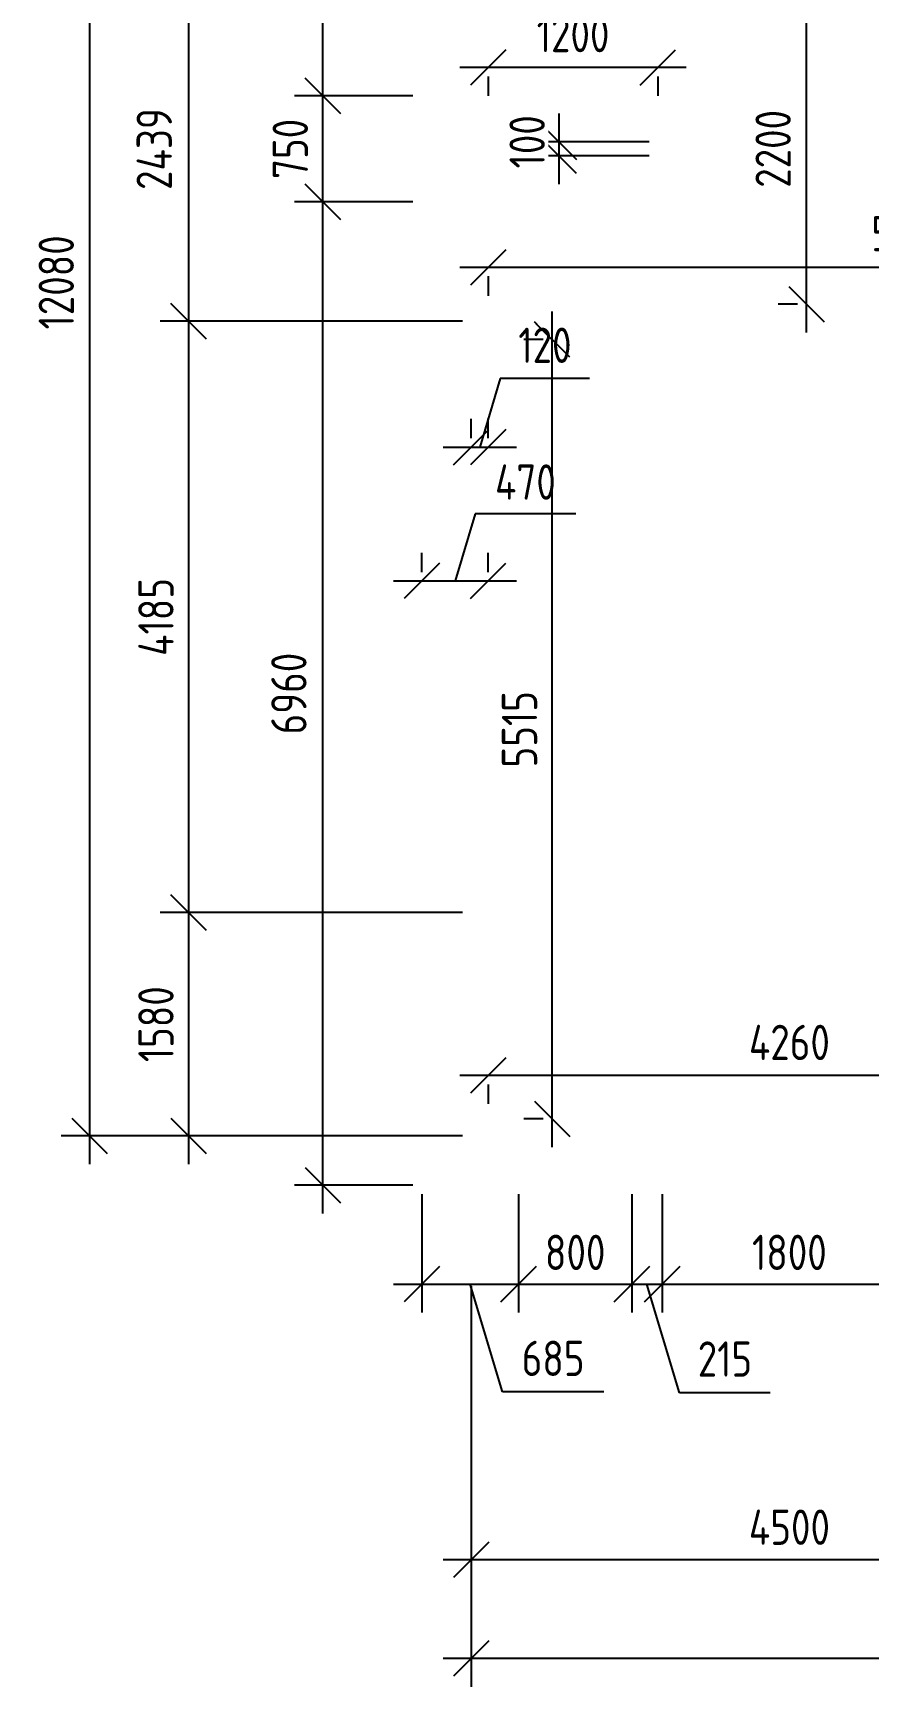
# Model space of a CAD drawing. Header units: millimetres. Extents: x 8305 to 32697, y 8060 to 27344.
# Drawn here: x 8305 to 14216, y 8060 to 19765 of the extents above; entities that cross this region are included whole.
import ezdxf

# ---------------------------------------------------------------- set-up
doc = ezdxf.new("R2010")
doc.units = ezdxf.units.MM
doc.layers.add('СПДС_РАЗМЕРЫ', color=152, linetype='Continuous', lineweight=25)
doc.styles.add('ГОСТ 2.304', font='CS_Gost2304.shx')
doc.dimstyles.new('СПДС', dxfattribs={"dimscale": 100, "dimtxt": 2.5, "dimasz": 2.5, "dimexe": 2, "dimexo": 0.625, "dimgap": 1, "dimtad": 1, "dimdec": 0, "dimtxsty": 'ГОСТ 2.304', "dimblk": 'OBLIQUE', "dimblk1": 'OBLIQUE', "dimblk2": 'OBLIQUE', "dimcen": 2.5, "dimdle": 2, "dimadec": 0, "dimazin": 2, "dimtfac": 0.75, "dimtdec": 4, "dimtmove": 1, "dimatfit": 3, "dimfxl": 1, "dimtfill": 1, "dimtolj": 1, "dimarcsym": 1})

# ---------------------------------------------------------------- blocks, each defined once
blk = doc.blocks.new('_Oblique')
at = {"color": 0, "linetype": 'ByBlock', "lineweight": -2}
blk.add_line((-0.5, -0.5), (0.5, 0.5), dxfattribs=at)
blk = doc.blocks.new('*D19')
at = {"layer": 'Defpoints', "color": 0, "ltscale": 100}
for p in [(11404, 24040), (8704, 11960), (11404, 11960)]:
    blk.add_point(p, dxfattribs=at)
at = {"layer": 'СПДС_РАЗМЕРЫ', "color": 0, "lineweight": -2, "ltscale": 100}
for p, q in [((8704, 24240), (8704, 11760)), ((11341, 24040), (8504, 24040)), ((11341, 11960), (8504, 11960))]:
    blk.add_line(p, q, dxfattribs=at)
at = {"layer": 'СПДС_РАЗМЕРЫ', "color": 0, "lineweight": -2, "ltscale": 100, "xscale": 250, "yscale": 250, "zscale": 250}
for p, rotation in [((8704, 24040), 90), ((8704, 11960), 270)]:
    blk.add_blockref('_Oblique', p, dxfattribs=dict(at, rotation=rotation))
at = {"layer": 'СПДС_РАЗМЕРЫ', "color": 0, "lineweight": 25, "ltscale": 100, "insert": (8469, 18000), "char_height": 250, "attachment_point": 5, "rotation": 90, "style": 'ГОСТ 2.304', "bg_fill": 3, "box_fill_scale": 1.1, "bg_fill_color": 256, "bg_fill_true_color": 13158600, "bg_fill_transparency": 0}
blk.add_mtext('\\A1;12080', dxfattribs=at)
blk = doc.blocks.new('*D20')
at = {"layer": 'Defpoints', "color": 0, "ltscale": 100}
for p in [(11404, 13540), (9404, 11960), (11404, 11960)]:
    blk.add_point(p, dxfattribs=at)
at = {"layer": 'СПДС_РАЗМЕРЫ', "color": 0, "lineweight": -2, "ltscale": 100}
for p, q in [((9404, 13740), (9404, 11760)), ((11341, 13540), (9204, 13540)), ((11341, 11960), (9204, 11960))]:
    blk.add_line(p, q, dxfattribs=at)
at = {"layer": 'СПДС_РАЗМЕРЫ', "color": 0, "lineweight": -2, "ltscale": 100, "xscale": 250, "yscale": 250, "zscale": 250}
for p, rotation in [((9404, 13540), 90), ((9404, 11960), 270)]:
    blk.add_blockref('_Oblique', p, dxfattribs=dict(at, rotation=rotation))
at = {"layer": 'СПДС_РАЗМЕРЫ', "color": 0, "lineweight": 25, "ltscale": 100, "insert": (9174, 12750), "char_height": 250, "attachment_point": 5, "rotation": 90, "style": 'ГОСТ 2.304', "bg_fill": 3, "box_fill_scale": 1.1, "bg_fill_color": 256, "bg_fill_true_color": 13158600, "bg_fill_transparency": 0}
blk.add_mtext('\\A1;1580', dxfattribs=at)
blk = doc.blocks.new('*D21')
at = {"layer": 'Defpoints', "color": 0, "ltscale": 100}
for p in [(11404, 17725), (9404, 13540), (11404, 13540)]:
    blk.add_point(p, dxfattribs=at)
at = {"layer": 'СПДС_РАЗМЕРЫ', "color": 0, "lineweight": -2, "ltscale": 100}
for p, q in [((9404, 17925), (9404, 13340)), ((11341, 17725), (9204, 17725)), ((11341, 13540), (9204, 13540))]:
    blk.add_line(p, q, dxfattribs=at)
at = {"layer": 'СПДС_РАЗМЕРЫ', "color": 0, "lineweight": -2, "ltscale": 100, "xscale": 250, "yscale": 250, "zscale": 250}
for p, rotation in [((9404, 17725), 90), ((9404, 13540), 270)]:
    blk.add_blockref('_Oblique', p, dxfattribs=dict(at, rotation=rotation))
at = {"layer": 'СПДС_РАЗМЕРЫ', "color": 0, "lineweight": 25, "ltscale": 100, "insert": (9174, 15632), "char_height": 250, "attachment_point": 5, "rotation": 90, "style": 'ГОСТ 2.304', "bg_fill": 3, "box_fill_scale": 1.1, "bg_fill_color": 256, "bg_fill_true_color": 13158600, "bg_fill_transparency": 0}
blk.add_mtext('\\A1;4185', dxfattribs=at)
blk = doc.blocks.new('*D22')
at = {"layer": 'Defpoints', "color": 0, "ltscale": 100}
for p in [(11404, 10960), (20104, 10960), (11404, 8260)]:
    blk.add_point(p, dxfattribs=at)
at = {"layer": 'СПДС_РАЗМЕРЫ', "color": 0, "lineweight": -2, "ltscale": 100}
for p, q in [((11404, 10897), (11404, 8060)), ((20104, 10897), (20104, 8060)), ((20304, 8260), (11204, 8260))]:
    blk.add_line(p, q, dxfattribs=at)
at = {"layer": 'СПДС_РАЗМЕРЫ', "color": 0, "lineweight": -2, "ltscale": 100, "xscale": 250, "yscale": 250, "zscale": 250, "rotation": 180}
blk.add_blockref('_Oblique', (11404, 8260), dxfattribs=at)
at = {"layer": 'СПДС_РАЗМЕРЫ', "color": 0, "lineweight": -2, "ltscale": 100, "xscale": 250, "yscale": 250, "zscale": 250}
blk.add_blockref('_Oblique', (20104, 8260), dxfattribs=at)
at = {"layer": 'СПДС_РАЗМЕРЫ', "color": 0, "lineweight": 25, "ltscale": 100, "insert": (15754, 8485), "char_height": 250, "attachment_point": 5, "style": 'ГОСТ 2.304', "bg_fill": 3, "box_fill_scale": 1.1, "bg_fill_color": 256, "bg_fill_true_color": 13158600, "bg_fill_transparency": 0}
blk.add_mtext('\\A1;8700', dxfattribs=at)
blk = doc.blocks.new('*D23')
at = {"layer": 'Defpoints', "color": 0, "ltscale": 100}
for p in [(11404, 10960), (15904, 10960), (11404, 8960)]:
    blk.add_point(p, dxfattribs=at)
at = {"layer": 'СПДС_РАЗМЕРЫ', "color": 0, "lineweight": -2, "ltscale": 100}
for p, q in [((11404, 10897), (11404, 8760)), ((15904, 10897), (15904, 8760)), ((16104, 8960), (11204, 8960))]:
    blk.add_line(p, q, dxfattribs=at)
at = {"layer": 'СПДС_РАЗМЕРЫ', "color": 0, "lineweight": -2, "ltscale": 100, "xscale": 250, "yscale": 250, "zscale": 250, "rotation": 180}
blk.add_blockref('_Oblique', (11404, 8960), dxfattribs=at)
at = {"layer": 'СПДС_РАЗМЕРЫ', "color": 0, "lineweight": -2, "ltscale": 100, "xscale": 250, "yscale": 250, "zscale": 250}
blk.add_blockref('_Oblique', (15904, 8960), dxfattribs=at)
at = {"layer": 'СПДС_РАЗМЕРЫ', "color": 0, "lineweight": 25, "ltscale": 100, "insert": (13654, 9190), "char_height": 250, "attachment_point": 5, "style": 'ГОСТ 2.304', "bg_fill": 3, "box_fill_scale": 1.1, "bg_fill_color": 256, "bg_fill_true_color": 13158600, "bg_fill_transparency": 0}
blk.add_mtext('\\A1;4500', dxfattribs=at)
blk = doc.blocks.new('*D25')
at = {"layer": 'Defpoints', "color": 0, "ltscale": 100}
for p in [(11404, 20164), (9404, 17725), (11404, 17725)]:
    blk.add_point(p, dxfattribs=at)
at = {"layer": 'СПДС_РАЗМЕРЫ', "color": 0, "lineweight": -2, "ltscale": 100}
for p, q in [((9404, 20364), (9404, 17525)), ((11341, 20164), (9204, 20164)), ((11341, 17725), (9204, 17725))]:
    blk.add_line(p, q, dxfattribs=at)
at = {"layer": 'СПДС_РАЗМЕРЫ', "color": 0, "lineweight": -2, "ltscale": 100, "xscale": 250, "yscale": 250, "zscale": 250}
for p, rotation in [((9404, 20164), 90), ((9404, 17725), 270)]:
    blk.add_blockref('_Oblique', p, dxfattribs=dict(at, rotation=rotation))
at = {"layer": 'СПДС_РАЗМЕРЫ', "color": 0, "lineweight": 25, "ltscale": 100, "insert": (9162, 18944), "char_height": 250, "attachment_point": 5, "rotation": 90, "style": 'ГОСТ 2.304', "bg_fill": 3, "box_fill_scale": 1.1, "bg_fill_color": 256, "bg_fill_true_color": 13158600, "bg_fill_transparency": 0}
blk.add_mtext('\\A1;2439', dxfattribs=at)
blk = doc.blocks.new('*D29')
at = {"layer": 'Defpoints', "color": 0, "ltscale": 100}
for p in [(11054, 11610), (11739, 11610), (11739, 10910)]:
    blk.add_point(p, dxfattribs=at)
at = {"layer": 'СПДС_РАЗМЕРЫ', "color": 0, "lineweight": -2, "ltscale": 100}
for p, q in [((11054, 11547), (11054, 10710)), ((11739, 11547), (11739, 10710)), ((10854, 10910), (11939, 10910)), ((11625, 10147), (11396, 10910)), ((12341, 10147), (11625, 10147))]:
    blk.add_line(p, q, dxfattribs=at)
at = {"layer": 'СПДС_РАЗМЕРЫ', "color": 0, "lineweight": -2, "ltscale": 100, "xscale": 250, "yscale": 250, "zscale": 250, "rotation": 180}
blk.add_blockref('_Oblique', (11054, 10910), dxfattribs=at)
at = {"layer": 'СПДС_РАЗМЕРЫ', "color": 0, "lineweight": -2, "ltscale": 100, "xscale": 250, "yscale": 250, "zscale": 250}
blk.add_blockref('_Oblique', (11739, 10910), dxfattribs=at)
at = {"layer": 'СПДС_РАЗМЕРЫ', "color": 0, "ltscale": 100, "insert": (11983, 10385), "char_height": 250, "attachment_point": 5, "style": 'ГОСТ 2.304', "bg_fill": 3, "box_fill_scale": 1.1, "bg_fill_color": 256, "bg_fill_true_color": 13158600, "bg_fill_transparency": 0}
blk.add_mtext('\\A1;685', dxfattribs=at)
blk = doc.blocks.new('*D32')
at = {"layer": 'Defpoints', "color": 0, "ltscale": 100}
for p in [(11739, 11610), (12539, 11610), (12539, 10910)]:
    blk.add_point(p, dxfattribs=at)
at = {"layer": 'СПДС_РАЗМЕРЫ', "color": 0, "lineweight": -2, "ltscale": 100}
for p, q in [((11739, 11547), (11739, 10710)), ((12539, 11547), (12539, 10710)), ((11539, 10910), (12739, 10910))]:
    blk.add_line(p, q, dxfattribs=at)
at = {"layer": 'СПДС_РАЗМЕРЫ', "color": 0, "lineweight": -2, "ltscale": 100, "xscale": 250, "yscale": 250, "zscale": 250, "rotation": 180}
blk.add_blockref('_Oblique', (11739, 10910), dxfattribs=at)
at = {"layer": 'СПДС_РАЗМЕРЫ', "color": 0, "lineweight": -2, "ltscale": 100, "xscale": 250, "yscale": 250, "zscale": 250}
blk.add_blockref('_Oblique', (12539, 10910), dxfattribs=at)
at = {"layer": 'СПДС_РАЗМЕРЫ', "color": 0, "ltscale": 100, "insert": (12139, 11135), "char_height": 250, "attachment_point": 5, "style": 'ГОСТ 2.304', "bg_fill": 3, "box_fill_scale": 1.1, "bg_fill_color": 256, "bg_fill_true_color": 13158600, "bg_fill_transparency": 0}
blk.add_mtext('\\A1;800', dxfattribs=at)
blk = doc.blocks.new('*D35')
at = {"layer": 'Defpoints', "color": 0, "ltscale": 100}
for p in [(12539, 11610), (12754, 11610), (12754, 10910)]:
    blk.add_point(p, dxfattribs=at)
at = {"layer": 'СПДС_РАЗМЕРЫ', "color": 0, "lineweight": -2, "ltscale": 100}
for p, q in [((12539, 11547), (12539, 10710)), ((12754, 11547), (12754, 10710)), ((12339, 10910), (12954, 10910)), ((12877, 10140), (12646, 10910)), ((13519, 10140), (12877, 10140))]:
    blk.add_line(p, q, dxfattribs=at)
at = {"layer": 'СПДС_РАЗМЕРЫ', "color": 0, "lineweight": -2, "ltscale": 100, "xscale": 250, "yscale": 250, "zscale": 250, "rotation": 180}
blk.add_blockref('_Oblique', (12539, 10910), dxfattribs=at)
at = {"layer": 'СПДС_РАЗМЕРЫ', "color": 0, "lineweight": -2, "ltscale": 100, "xscale": 250, "yscale": 250, "zscale": 250}
blk.add_blockref('_Oblique', (12754, 10910), dxfattribs=at)
at = {"layer": 'СПДС_РАЗМЕРЫ', "color": 0, "ltscale": 100, "insert": (13198, 10380), "char_height": 250, "attachment_point": 5, "style": 'ГОСТ 2.304', "bg_fill": 3, "box_fill_scale": 1.1, "bg_fill_color": 256, "bg_fill_true_color": 13158600, "bg_fill_transparency": 0}
blk.add_mtext('\\A1;215', dxfattribs=at)
blk = doc.blocks.new('*D38')
at = {"layer": 'Defpoints', "color": 0, "ltscale": 100}
for p in [(12754, 11610), (14554, 11610), (14554, 10910)]:
    blk.add_point(p, dxfattribs=at)
at = {"layer": 'СПДС_РАЗМЕРЫ', "color": 0, "lineweight": -2, "ltscale": 100}
for p, q in [((12754, 11547), (12754, 10710)), ((14554, 11547), (14554, 10710)), ((12554, 10910), (14754, 10910))]:
    blk.add_line(p, q, dxfattribs=at)
at = {"layer": 'СПДС_РАЗМЕРЫ', "color": 0, "lineweight": -2, "ltscale": 100, "xscale": 250, "yscale": 250, "zscale": 250, "rotation": 180}
blk.add_blockref('_Oblique', (12754, 10910), dxfattribs=at)
at = {"layer": 'СПДС_РАЗМЕРЫ', "color": 0, "lineweight": -2, "ltscale": 100, "xscale": 250, "yscale": 250, "zscale": 250}
blk.add_blockref('_Oblique', (14554, 10910), dxfattribs=at)
at = {"layer": 'СПДС_РАЗМЕРЫ', "color": 0, "ltscale": 100, "insert": (13654, 11135), "char_height": 250, "attachment_point": 5, "style": 'ГОСТ 2.304', "bg_fill": 3, "box_fill_scale": 1.1, "bg_fill_color": 256, "bg_fill_true_color": 13158600, "bg_fill_transparency": 0}
blk.add_mtext('\\A1;1800', dxfattribs=at)
blk = doc.blocks.new('*D77')
at = {"layer": 'Defpoints', "color": 0, "ltscale": 100}
for p in [(10354, 18570), (11054, 18570), (11054, 11610)]:
    blk.add_point(p, dxfattribs=at)
at = {"layer": 'СПДС_РАЗМЕРЫ', "color": 0, "lineweight": -2, "ltscale": 100}
for p, q in [((10354, 11410), (10354, 18770)), ((10991, 18570), (10154, 18570)), ((10991, 11610), (10154, 11610))]:
    blk.add_line(p, q, dxfattribs=at)
at = {"layer": 'СПДС_РАЗМЕРЫ', "color": 0, "lineweight": -2, "ltscale": 100, "xscale": 250, "yscale": 250, "zscale": 250}
for p, rotation in [((10354, 18570), 90), ((10354, 11610), 270)]:
    blk.add_blockref('_Oblique', p, dxfattribs=dict(at, rotation=rotation))
at = {"layer": 'СПДС_РАЗМЕРЫ', "color": 0, "ltscale": 100, "insert": (10114, 15090), "char_height": 250, "attachment_point": 5, "rotation": 90, "style": 'ГОСТ 2.304', "bg_fill": 3, "box_fill_scale": 1.1, "bg_fill_color": 256, "bg_fill_true_color": 13158600, "bg_fill_transparency": 0}
blk.add_mtext('\\A1;6960', dxfattribs=at)
blk = doc.blocks.new('*D78')
at = {"layer": 'Defpoints', "color": 0, "ltscale": 100}
for p in [(10354, 19320), (11054, 19320), (11054, 18570)]:
    blk.add_point(p, dxfattribs=at)
at = {"layer": 'СПДС_РАЗМЕРЫ', "color": 0, "lineweight": -2, "ltscale": 100}
for p, q in [((10354, 18370), (10354, 19520)), ((10991, 19320), (10154, 19320)), ((10991, 18570), (10154, 18570))]:
    blk.add_line(p, q, dxfattribs=at)
at = {"layer": 'СПДС_РАЗМЕРЫ', "color": 0, "lineweight": -2, "ltscale": 100, "xscale": 250, "yscale": 250, "zscale": 250}
for p, rotation in [((10354, 19320), 90), ((10354, 18570), 270)]:
    blk.add_blockref('_Oblique', p, dxfattribs=dict(at, rotation=rotation))
at = {"layer": 'СПДС_РАЗМЕРЫ', "color": 0, "ltscale": 100, "insert": (10124, 18945), "char_height": 250, "attachment_point": 5, "rotation": 90, "style": 'ГОСТ 2.304', "bg_fill": 3, "box_fill_scale": 1.1, "bg_fill_color": 256, "bg_fill_true_color": 13158600, "bg_fill_transparency": 0}
blk.add_mtext('\\A1;750', dxfattribs=at)
blk = doc.blocks.new('*D79')
at = {"layer": 'Defpoints', "color": 0, "ltscale": 100}
for p in [(10354, 24390), (11054, 24390), (11054, 19320)]:
    blk.add_point(p, dxfattribs=at)
at = {"layer": 'СПДС_РАЗМЕРЫ', "color": 0, "lineweight": -2, "ltscale": 100}
for p, q in [((10354, 19120), (10354, 24590)), ((10991, 24390), (10154, 24390)), ((10991, 19320), (10154, 19320))]:
    blk.add_line(p, q, dxfattribs=at)
at = {"layer": 'СПДС_РАЗМЕРЫ', "color": 0, "lineweight": -2, "ltscale": 100, "xscale": 250, "yscale": 250, "zscale": 250}
for p, rotation in [((10354, 24390), 90), ((10354, 19320), 270)]:
    blk.add_blockref('_Oblique', p, dxfattribs=dict(at, rotation=rotation))
at = {"layer": 'СПДС_РАЗМЕРЫ', "color": 0, "ltscale": 100, "insert": (10124, 21855), "char_height": 250, "attachment_point": 5, "rotation": 90, "style": 'ГОСТ 2.304', "bg_fill": 3, "box_fill_scale": 1.1, "bg_fill_color": 256, "bg_fill_true_color": 13158600, "bg_fill_transparency": 0}
blk.add_mtext('\\A1;5070', dxfattribs=at)
blk = doc.blocks.new('*D94')
at = {"layer": 'Defpoints', "color": 0, "ltscale": 100}
for p in [(12724, 18995), (12024, 18895), (12724, 18895)]:
    blk.add_point(p, dxfattribs=at)
at = {"layer": 'СПДС_РАЗМЕРЫ', "color": 0, "lineweight": -2, "ltscale": 100}
for p, q in [((12024, 19195), (12024, 18695)), ((12661, 18995), (11824, 18995)), ((12661, 18895), (11824, 18895))]:
    blk.add_line(p, q, dxfattribs=at)
at = {"layer": 'СПДС_РАЗМЕРЫ', "color": 0, "lineweight": -2, "ltscale": 100, "xscale": 250, "yscale": 250, "zscale": 250}
for p, rotation in [((12024, 18995), 270), ((12024, 18895), 90)]:
    blk.add_blockref('_Oblique', p, dxfattribs=dict(at, rotation=rotation))
at = {"layer": 'СПДС_РАЗМЕРЫ', "color": 0, "ltscale": 100, "insert": (11799, 18995), "char_height": 250, "attachment_point": 5, "rotation": 90, "style": 'ГОСТ 2.304', "bg_fill": 3, "box_fill_scale": 1.1, "bg_fill_color": 256, "bg_fill_true_color": 13158600, "bg_fill_transparency": 0}
blk.add_mtext('\\A1;100', dxfattribs=at)
blk = doc.blocks.new('*D98')
at = {"layer": 'Defpoints', "color": 0, "ltscale": 100}
for p in [(11404, 16835), (11524, 16835), (11524, 16835)]:
    blk.add_point(p, dxfattribs=at)
at = {"layer": 'СПДС_РАЗМЕРЫ', "color": 0, "lineweight": -2, "ltscale": 100}
for p, q in [((11609, 17320), (11464, 16835)), ((12240, 17320), (11609, 17320)), ((11404, 16898), (11404, 17035)), ((11524, 16898), (11524, 17035)), ((11204, 16835), (11724, 16835))]:
    blk.add_line(p, q, dxfattribs=at)
at = {"layer": 'СПДС_РАЗМЕРЫ', "color": 0, "lineweight": -2, "ltscale": 100, "xscale": 250, "yscale": 250, "zscale": 250}
blk.add_blockref('_Oblique', (11404, 16835), dxfattribs=at)
at = {"layer": 'СПДС_РАЗМЕРЫ', "color": 0, "lineweight": -2, "ltscale": 100, "xscale": 250, "yscale": 250, "zscale": 250, "rotation": 180}
blk.add_blockref('_Oblique', (11524, 16835), dxfattribs=at)
at = {"layer": 'СПДС_РАЗМЕРЫ', "color": 0, "ltscale": 100, "insert": (11925, 17555), "char_height": 250, "attachment_point": 5, "style": 'ГОСТ 2.304', "bg_fill": 3, "box_fill_scale": 1.1, "bg_fill_color": 256, "bg_fill_true_color": 13158600, "bg_fill_transparency": 0}
blk.add_mtext('\\A1;120', dxfattribs=at)
blk = doc.blocks.new('*D99')
at = {"layer": 'Defpoints', "color": 0, "ltscale": 100}
for p in [(11054, 15887), (11524, 15887), (11524, 15887)]:
    blk.add_point(p, dxfattribs=at)
at = {"layer": 'СПДС_РАЗМЕРЫ', "color": 0, "lineweight": -2, "ltscale": 100}
for p, q in [((11431, 16362), (11289, 15887)), ((12144, 16362), (11431, 16362)), ((11054, 15950), (11054, 16087)), ((11524, 15950), (11524, 16087)), ((10854, 15887), (11724, 15887))]:
    blk.add_line(p, q, dxfattribs=at)
at = {"layer": 'СПДС_РАЗМЕРЫ', "color": 0, "lineweight": -2, "ltscale": 100, "xscale": 250, "yscale": 250, "zscale": 250, "rotation": 180}
blk.add_blockref('_Oblique', (11054, 15887), dxfattribs=at)
at = {"layer": 'СПДС_РАЗМЕРЫ', "color": 0, "lineweight": -2, "ltscale": 100, "xscale": 250, "yscale": 250, "zscale": 250}
blk.add_blockref('_Oblique', (11524, 15887), dxfattribs=at)
at = {"layer": 'СПДС_РАЗМЕРЫ', "color": 0, "ltscale": 100, "insert": (11787, 16587), "char_height": 250, "attachment_point": 5, "style": 'ГОСТ 2.304', "bg_fill": 3, "box_fill_scale": 1.1, "bg_fill_color": 256, "bg_fill_true_color": 13158600, "bg_fill_transparency": 0}
blk.add_mtext('\\A1;470', dxfattribs=at)
blk = doc.blocks.new('*D102')
at = {"layer": 'Defpoints', "color": 0, "ltscale": 100}
for p in [(11975, 17595), (11975, 17595), (11975, 12080)]:
    blk.add_point(p, dxfattribs=at)
at = {"layer": 'СПДС_РАЗМЕРЫ', "color": 0, "lineweight": -2, "ltscale": 100}
for p, q in [((11975, 11880), (11975, 17795)), ((11913, 17595), (11775, 17595)), ((11913, 12080), (11775, 12080))]:
    blk.add_line(p, q, dxfattribs=at)
at = {"layer": 'СПДС_РАЗМЕРЫ', "color": 0, "lineweight": -2, "ltscale": 100, "xscale": 250, "yscale": 250, "zscale": 250}
for p, rotation in [((11975, 17595), 90), ((11975, 12080), 270)]:
    blk.add_blockref('_Oblique', p, dxfattribs=dict(at, rotation=rotation))
at = {"layer": 'СПДС_РАЗМЕРЫ', "color": 0, "ltscale": 100, "insert": (11745, 14837), "char_height": 250, "attachment_point": 5, "rotation": 90, "style": 'ГОСТ 2.304', "bg_fill": 3, "box_fill_scale": 1.1, "bg_fill_color": 256, "bg_fill_true_color": 13158600, "bg_fill_transparency": 0}
blk.add_mtext('\\A1;5515', dxfattribs=at)
blk = doc.blocks.new('*D113')
at = {"layer": 'Defpoints', "color": 0, "ltscale": 100}
for p in [(11524, 18106), (11524, 18106), (17484, 18106)]:
    blk.add_point(p, dxfattribs=at)
at = {"layer": 'СПДС_РАЗМЕРЫ', "color": 0, "lineweight": -2, "ltscale": 100}
for p, q in [((17684, 18106), (11324, 18106)), ((11524, 18043), (11524, 17906)), ((17484, 18043), (17484, 17906))]:
    blk.add_line(p, q, dxfattribs=at)
at = {"layer": 'СПДС_РАЗМЕРЫ', "color": 0, "lineweight": -2, "ltscale": 100, "xscale": 250, "yscale": 250, "zscale": 250, "rotation": 180}
blk.add_blockref('_Oblique', (11524, 18106), dxfattribs=at)
at = {"layer": 'СПДС_РАЗМЕРЫ', "color": 0, "lineweight": -2, "ltscale": 100, "xscale": 250, "yscale": 250, "zscale": 250}
blk.add_blockref('_Oblique', (17484, 18106), dxfattribs=at)
at = {"layer": 'СПДС_РАЗМЕРЫ', "color": 0, "ltscale": 100, "insert": (14504, 18345), "char_height": 250, "attachment_point": 5, "style": 'ГОСТ 2.304', "bg_fill": 3, "box_fill_scale": 1.1, "bg_fill_color": 256, "bg_fill_true_color": 13158600, "bg_fill_transparency": 0}
blk.add_mtext('\\A1;5961', dxfattribs=at)
blk = doc.blocks.new('*D115')
at = {"layer": 'Defpoints', "color": 0, "ltscale": 100}
for p in [(11524, 19520), (11524, 19520), (12724, 19520)]:
    blk.add_point(p, dxfattribs=at)
at = {"layer": 'СПДС_РАЗМЕРЫ', "color": 0, "lineweight": -2, "ltscale": 100}
for p, q in [((12924, 19520), (11324, 19520)), ((11524, 19457), (11524, 19320)), ((12724, 19457), (12724, 19320))]:
    blk.add_line(p, q, dxfattribs=at)
at = {"layer": 'СПДС_РАЗМЕРЫ', "color": 0, "lineweight": -2, "ltscale": 100, "xscale": 250, "yscale": 250, "zscale": 250}
for p, rotation in [((11524, 19520), 179.9999999999998), ((12724, 19520), 359.9999999999999)]:
    blk.add_blockref('_Oblique', p, dxfattribs=dict(at, rotation=rotation))
at = {"layer": 'СПДС_РАЗМЕРЫ', "color": 0, "ltscale": 100, "insert": (12124, 19754), "char_height": 250, "attachment_point": 5, "style": 'ГОСТ 2.304', "bg_fill": 3, "box_fill_scale": 1.1, "bg_fill_color": 256, "bg_fill_true_color": 13158600, "bg_fill_transparency": 0}
blk.add_mtext('\\A1;1200', dxfattribs=at)
blk = doc.blocks.new('*D131')
at = {"layer": 'Defpoints', "color": 0, "ltscale": 100}
for p in [(11524, 12386), (11524, 12386), (15784, 12386)]:
    blk.add_point(p, dxfattribs=at)
at = {"layer": 'СПДС_РАЗМЕРЫ', "color": 0, "lineweight": -2, "ltscale": 100}
for p, q in [((15984, 12386), (11324, 12386)), ((11524, 12324), (11524, 12186)), ((15784, 12324), (15784, 12186))]:
    blk.add_line(p, q, dxfattribs=at)
at = {"layer": 'СПДС_РАЗМЕРЫ', "color": 0, "lineweight": -2, "ltscale": 100, "xscale": 250, "yscale": 250, "zscale": 250, "rotation": 180}
blk.add_blockref('_Oblique', (11524, 12386), dxfattribs=at)
at = {"layer": 'СПДС_РАЗМЕРЫ', "color": 0, "lineweight": -2, "ltscale": 100, "xscale": 250, "yscale": 250, "zscale": 250}
blk.add_blockref('_Oblique', (15784, 12386), dxfattribs=at)
at = {"layer": 'СПДС_РАЗМЕРЫ', "color": 0, "ltscale": 100, "insert": (13654, 12621), "char_height": 250, "attachment_point": 5, "style": 'ГОСТ 2.304', "bg_fill": 3, "box_fill_scale": 1.1, "bg_fill_color": 256, "bg_fill_true_color": 13158600, "bg_fill_transparency": 0}
blk.add_mtext('\\A1;4260', dxfattribs=at)
blk = doc.blocks.new('*D141')
at = {"layer": 'Defpoints', "color": 0, "ltscale": 100}
for p in [(13774, 20045), (13774, 20045), (13774, 17845)]:
    blk.add_point(p, dxfattribs=at)
at = {"layer": 'СПДС_РАЗМЕРЫ', "color": 0, "lineweight": -2, "ltscale": 100}
for p, q in [((13774, 17645), (13774, 20245)), ((13711, 20045), (13574, 20045)), ((13711, 17845), (13574, 17845))]:
    blk.add_line(p, q, dxfattribs=at)
at = {"layer": 'СПДС_РАЗМЕРЫ', "color": 0, "lineweight": -2, "ltscale": 100, "xscale": 250, "yscale": 250, "zscale": 250}
for p, rotation in [((13774, 20045), 90), ((13774, 17845), 270)]:
    blk.add_blockref('_Oblique', p, dxfattribs=dict(at, rotation=rotation))
at = {"layer": 'СПДС_РАЗМЕРЫ', "color": 0, "ltscale": 100, "insert": (13539, 18945), "char_height": 250, "attachment_point": 5, "rotation": 90, "style": 'ГОСТ 2.304', "bg_fill": 3, "box_fill_scale": 1.1, "bg_fill_color": 256, "bg_fill_true_color": 13158600, "bg_fill_transparency": 0}
blk.add_mtext('\\A1;2200', dxfattribs=at)
blk = doc.blocks.new('*D143')
at = {"layer": 'Defpoints', "color": 0, "ltscale": 100}
for p in [(11524, 18106), (11524, 18106), (17484, 18106)]:
    blk.add_point(p, dxfattribs=at)
at = {"layer": 'СПДС_РАЗМЕРЫ', "color": 0, "lineweight": -2, "ltscale": 100}
for p, q in [((17684, 18106), (11324, 18106)), ((11524, 18043), (11524, 17906)), ((17484, 18043), (17484, 17906))]:
    blk.add_line(p, q, dxfattribs=at)
at = {"layer": 'СПДС_РАЗМЕРЫ', "color": 0, "lineweight": -2, "ltscale": 100, "xscale": 250, "yscale": 250, "zscale": 250, "rotation": 180}
blk.add_blockref('_Oblique', (11524, 18106), dxfattribs=at)
at = {"layer": 'СПДС_РАЗМЕРЫ', "color": 0, "lineweight": -2, "ltscale": 100, "xscale": 250, "yscale": 250, "zscale": 250}
blk.add_blockref('_Oblique', (17484, 18106), dxfattribs=at)
at = {"layer": 'СПДС_РАЗМЕРЫ', "color": 0, "ltscale": 100, "insert": (14504, 18345), "char_height": 250, "attachment_point": 5, "style": 'ГОСТ 2.304', "bg_fill": 3, "box_fill_scale": 1.1, "bg_fill_color": 256, "bg_fill_true_color": 13158600, "bg_fill_transparency": 0}
blk.add_mtext('\\A1;5961', dxfattribs=at)

msp = doc.modelspace()

# ---------------------------------------------------------------- dimensions: what is measured, and where the dimension line sits
at = {"layer": 'СПДС_РАЗМЕРЫ', "lineweight": 25, "ltscale": 100}
dim = msp.add_linear_dim(base=(8703.7, 11959.5), p1=(11403.7, 24039.5), p2=(11403.7, 11959.5), angle=270, dimstyle='СПДС', dxfattribs=at)
dim.commit()
dim.dimension.update_dxf_attribs({"geometry": '*D19', "text_midpoint": (8469, 17999.5)})
at = {"layer": 'СПДС_РАЗМЕРЫ', "ltscale": 100}
dim = msp.add_linear_dim(base=(12023.7, 18894.5), p1=(12723.7, 18994.5), p2=(12723.7, 18894.5), angle=270, dimstyle='СПДС', dxfattribs=at)
dim.commit()
dim.dimension.update_dxf_attribs({"geometry": '*D94', "text_midpoint": (12023.7, 18994.5), "dimtype": 160})
at = {"layer": 'СПДС_РАЗМЕРЫ', "lineweight": 25, "ltscale": 100}
dim = msp.add_linear_dim(base=(11403.7, 8259.5), p1=(20103.7, 10959.5), p2=(11403.7, 10959.5), dimstyle='СПДС', dxfattribs=at)
dim.commit()
dim.dimension.update_dxf_attribs({"geometry": '*D22', "text_midpoint": (15753.7, 8484.5)})

# ---------------------------------------------------------------- next in the draw order: dimensions: what is measured, and where the dimension line sits
dim = msp.add_linear_dim(base=(9403.7, 11959.5), p1=(11403.7, 13539.5), p2=(11403.7, 11959.5), angle=270, dimstyle='СПДС', dxfattribs=at)
dim.commit()
dim.dimension.update_dxf_attribs({"geometry": '*D20', "text_midpoint": (9173.5, 12749.5)})
dim = msp.add_linear_dim(base=(11403.7, 8959.5), p1=(15903.7, 10959.5), p2=(11403.7, 10959.5), dimstyle='СПДС', dxfattribs=at)
dim.commit()
dim.dimension.update_dxf_attribs({"geometry": '*D23', "text_midpoint": (13653.7, 9189.7)})

# ---------------------------------------------------------------- next in the draw order: dimensions: what is measured, and where the dimension line sits
dim = msp.add_linear_dim(base=(9403.7, 13539.5), p1=(11403.7, 17724.5), p2=(11403.7, 13539.5), angle=270, dimstyle='СПДС', dxfattribs=at)
dim.commit()
dim.dimension.update_dxf_attribs({"geometry": '*D21', "text_midpoint": (9173.5, 15632)})
at = {"layer": 'СПДС_РАЗМЕРЫ', "ltscale": 100}
dim = msp.add_linear_dim(base=(11738.7, 10909.5), p1=(11053.7, 11609.5), p2=(11738.7, 11609.5), dimstyle='СПДС', dxfattribs=at)
dim.commit()
dim.dimension.update_dxf_attribs({"geometry": '*D29', "text_midpoint": (11724.9, 10384.7)})

# ---------------------------------------------------------------- next in the draw order: dimensions: what is measured, and where the dimension line sits
at = {"layer": 'СПДС_РАЗМЕРЫ', "lineweight": 25, "ltscale": 100}
dim = msp.add_linear_dim(base=(9403.6908, 17724.5404), p1=(11403.6908, 20163.9679), p2=(11403.6908, 17724.5404), angle=270, dimstyle='СПДС', dxfattribs=at)
dim.commit()
dim.dimension.update_dxf_attribs({"geometry": '*D25', "text_midpoint": (9161.774, 18944.2541)})
at = {"layer": 'СПДС_РАЗМЕРЫ', "ltscale": 100}
dim = msp.add_linear_dim(base=(12538.7, 10909.5), p1=(11738.7, 11609.5), p2=(12538.7, 11609.5), dimstyle='СПДС', dxfattribs=at)
dim.commit()
dim.dimension.update_dxf_attribs({"geometry": '*D32', "text_midpoint": (12138.7, 11134.5)})

# ---------------------------------------------------------------- next in the draw order: dimensions: what is measured, and where the dimension line sits
for base, p1, p2, angle, picture, middle in [((11523.7, 19519.5), (12723.7, 19519.5), (11523.7, 19519.5), 180, '*D115', (12123.7, 19754.2)), ((10353.7, 18569.9), (11053.7, 11609.5), (11053.7, 18569.9), 90, '*D77', (10114.2, 15089.7)), ((11523.6908, 18105.5638), (17484.2112, 18105.5638), (11523.6908, 18105.5638), 180, '*D113', (14503.951, 18345.0323))]:
    dim = msp.add_linear_dim(base=base, p1=p1, p2=p2, angle=angle, dimstyle='СПДС', dxfattribs=at)
    dim.commit()
    dim.dimension.update_dxf_attribs({"geometry": picture, "text_midpoint": middle})
for base, p1, p2, picture, middle in [((11523.7, 16835.3), (11403.7, 16835.3), (11523.7, 16835.3), '*D98', (11709.1, 17554.7)), ((12753.7, 10909.5), (12538.7, 11609.5), (12753.7, 11609.5), '*D35', (12977.1, 10379.8))]:
    dim = msp.add_linear_dim(base=base, p1=p1, p2=p2, dimstyle='СПДС', dxfattribs=at)
    dim.commit()
    dim.dimension.update_dxf_attribs({"geometry": picture, "text_midpoint": middle})

# ---------------------------------------------------------------- next in the draw order: dimensions: what is measured, and where the dimension line sits
for base, p1, p2, picture, middle in [((13773.7, 20044.5), (13773.7, 17844.5), (13773.7, 20044.5), '*D141', (13539, 18944.5)), ((10353.7, 19319.9), (11053.7, 18569.9), (11053.7, 19319.9), '*D78', (10123.5, 18944.9))]:
    dim = msp.add_linear_dim(base=base, p1=p1, p2=p2, angle=90, dimstyle='СПДС', dxfattribs=at)
    dim.commit()
    dim.dimension.update_dxf_attribs({"geometry": picture, "text_midpoint": middle})
for base, p1, p2, picture, middle in [((11523.7, 15887.5), (11053.7, 15887.5), (11523.7, 15887.5), '*D99', (11531.2, 16587.5)), ((14553.7, 10909.5), (12753.7, 11609.5), (14553.7, 11609.5), '*D38', (13653.7, 11134.5))]:
    dim = msp.add_linear_dim(base=base, p1=p1, p2=p2, dimstyle='СПДС', dxfattribs=at)
    dim.commit()
    dim.dimension.update_dxf_attribs({"geometry": picture, "text_midpoint": middle})

# ---------------------------------------------------------------- next in the draw order: dimensions: what is measured, and where the dimension line sits
for base, p1, p2, angle, picture, middle in [((10353.7, 24389.5), (11053.7, 19319.9), (11053.7, 24389.5), 90, '*D79', (10123.5, 21854.7)), ((11523.6908, 18105.5638), (17484.2112, 18105.5638), (11523.6908, 18105.5638), 180, '*D143', (14503.951, 18345.0323)), ((11975.2, 17594.5), (11975.2, 12079.5), (11975.2, 17594.5), 90, '*D102', (11745, 14837))]:
    dim = msp.add_linear_dim(base=base, p1=p1, p2=p2, angle=angle, dimstyle='СПДС', dxfattribs=at)
    dim.commit()
    dim.dimension.update_dxf_attribs({"geometry": picture, "text_midpoint": middle})

# ---------------------------------------------------------------- next in the draw order: dimensions: what is measured, and where the dimension line sits
dim = msp.add_linear_dim(base=(11523.7, 12386.5), p1=(15783.7, 12386.5), p2=(11523.7, 12386.5), angle=180, dimstyle='СПДС', dxfattribs=at)
dim.commit()
dim.dimension.update_dxf_attribs({"geometry": '*D131', "text_midpoint": (13653.7, 12621.2)})

doc.saveas('drawing.dxf')
